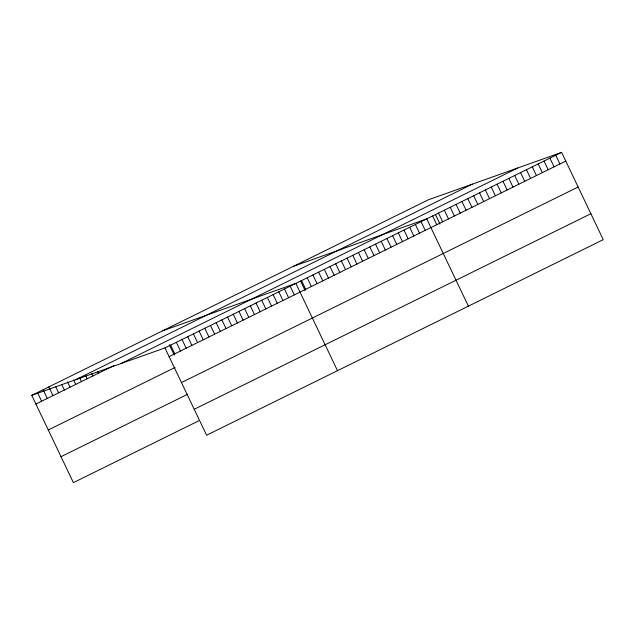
<?xml version="1.0" encoding="UTF-8"?>
<svg xmlns="http://www.w3.org/2000/svg" width="635" height="635" viewBox="0 0 635 635"><rect width="100%" height="100%" fill="white"/><g stroke="black" fill="none" stroke-linecap="round" stroke-linejoin="round"><path stroke-width="0.95" d="M31.75 395.335L428.411 199.779L561.618 152.368L603.25 239.665L206.589 435.221L164.949 347.924L31.75 395.335L73.382 482.632L198.596 420.902M75.708 379.69L472.369 184.134M35.901 404.043L113.959 365.57M120.999 363.569L517.66 168.021M164.949 347.924L561.618 152.368M169.108 356.632L565.769 161.084M48.276 429.982L175.109 367.451M181.475 382.564L578.136 187.015M61.016 456.7L187.849 394.168M194.223 409.289L590.883 213.733M293.545 266.271L426.752 218.861L468.384 306.149M162.647 330.803L295.854 283.393L337.487 370.681M555.752 155.265L559.903 163.973M549.886 158.155L554.038 166.862M544.02 161.044L548.18 169.751M538.163 163.933L542.314 172.641M532.297 166.822L536.448 175.538M526.431 169.72L530.59 178.427M520.565 172.609L524.724 181.316M514.707 175.498L518.858 184.206M508.841 178.387L512.993 187.095M502.976 181.277L507.135 189.992M497.118 184.174L501.269 192.881M491.252 187.063L495.403 195.77M485.386 189.952L489.537 198.66M479.52 192.842L483.679 201.549M473.662 195.731L477.814 204.446M467.797 198.628L471.948 207.335M461.931 201.517L466.082 210.225M456.065 204.406L460.224 213.114M450.207 207.296L454.358 216.003M444.341 210.185L448.493 218.9M438.475 213.082L442.635 221.79M435.451 214.543L439.984 224.052M432.61 215.971L436.769 224.679M421.061 221.663L425.212 230.378M415.369 224.472L419.521 233.18M409.678 227.274L413.829 235.99M403.987 230.084L408.138 238.792M398.296 232.886L402.447 241.602M392.605 235.696L396.756 244.404M386.913 238.498L391.065 247.213M381.222 241.308L385.374 250.015M375.531 244.11L379.682 252.817M369.84 246.92L373.991 255.627M364.149 249.722L368.3 258.429M358.457 252.532L362.609 261.239M352.766 255.333L356.918 264.041M347.075 258.143L351.226 266.851M341.384 260.945L345.535 269.653M335.693 263.755L339.844 272.463M330.002 266.557L334.153 275.265M324.31 269.367L328.462 278.074M318.619 272.169L322.77 280.876M312.928 274.979L317.079 283.686M307.237 277.781L311.388 286.488M301.546 280.591L305.697 289.298M300.585 281.027L305.125 290.536M290.163 286.202L294.315 294.91M284.472 289.004L288.623 297.712M278.781 291.814L282.932 300.522M273.09 294.616L277.241 303.324M267.398 297.426L271.55 306.133M261.707 300.228L265.859 308.935M256.016 303.038L260.167 311.745M250.325 305.84L254.476 314.547M244.634 308.65L248.785 317.357M238.943 311.452L243.094 320.159M233.251 314.254L237.403 322.969M227.56 317.063L231.712 325.771M221.869 319.865L226.02 328.581M216.178 322.675L220.329 331.383M210.487 325.477L214.638 334.193M204.795 328.287L208.947 336.994M199.104 331.089L203.256 339.804M193.413 333.899L197.564 342.606M187.722 336.701L191.873 345.416M182.031 339.511L186.182 348.218M176.339 342.313L180.491 351.02M170.648 345.123L174.8 353.83M169.275 344.702L174.22 355.076M97.679 371.443L98.504 373.182M91.567 373.372L92.813 375.991M85.463 375.309L87.122 378.793M79.772 378.119L81.431 381.603M73.668 380.055L75.74 384.405M67.556 381.984L70.048 387.215M61.865 384.794L64.357 390.017M55.761 386.731L58.666 392.827M48.824 386.921L52.975 395.629M43.132 389.723L47.284 398.439M37.441 392.533L41.592 401.241"/></g></svg>
